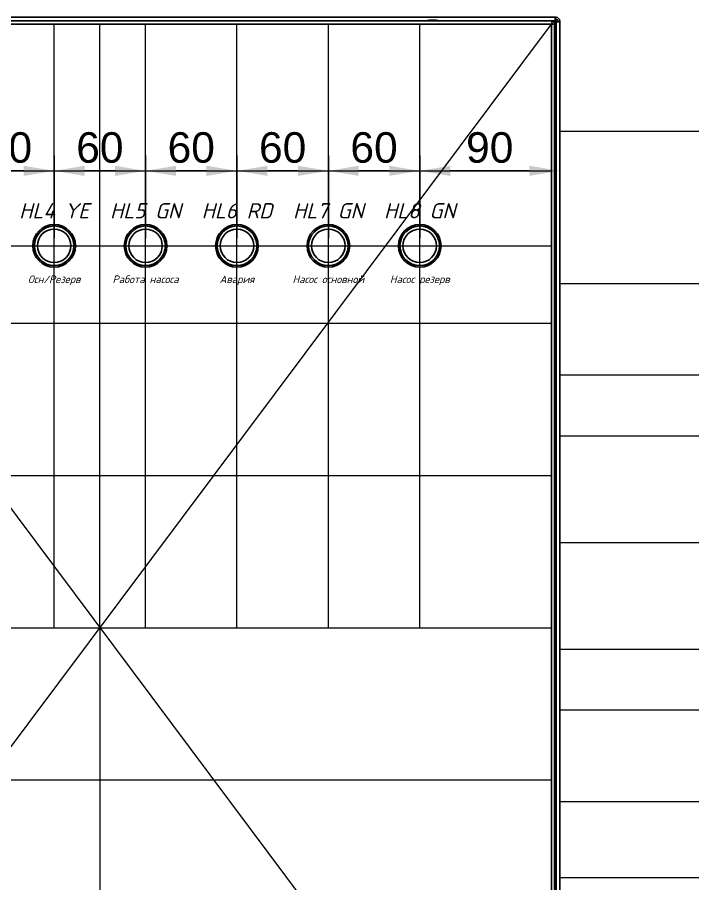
# Model space of a CAD drawing. Header units: millimetres. Extents: x 0 to 53000, y -591 to 24400.
# Drawn here: x 10121 to 10564, y 2628 to 3197 of the extents above; entities that cross this region are included whole.
import ezdxf
from ezdxf.enums import TextEntityAlignment as Align

# ---------------------------------------------------------------- set-up
doc = ezdxf.new("R2010")
doc.units = ezdxf.units.MM
doc.layers.add('Основная', color=7, linetype='Continuous', lineweight=30)
doc.layers.add('Привязки', color=2, linetype='Continuous', lineweight=0, plot=False, transparency=0.8)
doc.layers.add('размеры', color=3, linetype='Continuous')
doc.styles.get("Standard").update_dxf_attribs({"font": 'arial.ttf'})
doc.styles.add('текст', font='isocpeui.ttf')
doc.dimstyles.new('ISO2', dxfattribs={"dimtxt": 20, "dimasz": 20, "dimexe": 10, "dimexo": 5, "dimgap": 5, "dimtad": 1, "dimdec": 4, "dimdsep": 46, "dimlunit": 6, "dimtxsty": 'Standard', "dimcen": 20, "dimadec": 0, "dimazin": 0, "dimtfac": 1, "dimtdec": 4, "dimtmove": 0, "dimatfit": 3, "dimfxl": 1, "dimtolj": 1, "dimtzin": 0, "dimarcsym": 0})

# ---------------------------------------------------------------- blocks, each defined once
blk = doc.blocks.new('D22')
at = {"layer": 'Основная'}
h = blk.add_hatch(color=256, dxfattribs=at)
h.dxf.hatch_style = 1
h.paths.add_polyline_path([(-7.8, 10.4), (-8.4, 11.2, 0.236068), (-14, 0, 0.236068), (-8.4, -11.2), (-7.8, -10.4, -0.236068), (-13, 0, -0.236068)])
h.paths.add_polyline_path([(7.8, 10.4), (8.4, 11.2, 0.333333), (-8.4, 11.2), (-7.8, 10.4, -0.333333)])
h.paths.add_polyline_path([(8.4, 11.2), (7.8, 10.4, -0.236068), (13, 0, -0.236068), (7.8, -10.4), (8.4, -11.2, 0.236068), (14, 0, 0.236068)])
h.paths.add_polyline_path([(8.4, -11.2), (7.8, -10.4, -0.333333), (-7.8, -10.4), (-8.4, -11.2, 0.333333)])
for radius in [14, 13, 11]:
    blk.add_circle((0, 0), radius, dxfattribs=at)
at = {"style": 'текст'}
for tag, p in [('НАИМНОВАНИЕ', (0, 23)), ('ЦВЕТ', (0, -22))]:
    blk.add_attdef(tag, text='', height=10, dxfattribs=at).set_placement(p, align=Align.MIDDLE_CENTER)
blk = doc.blocks.new('*D393')
at = {"layer": 'Defpoints', "color": 0, "transparency": 16777216}
for p in [(10085.18, 3096.05), (10085.18, 3046.85), (10145.18, 3046.85)]:
    blk.add_point(p, dxfattribs=at)
at = {"layer": 'размеры', "color": 0, "lineweight": -2, "transparency": 16777216}
for p, q in [((10085.18, 3051.85), (10085.18, 3106.05)), ((10145.18, 3051.85), (10145.18, 3106.05)), ((10125.18, 3096.05), (10105.18, 3096.05))]:
    blk.add_line(p, q, dxfattribs=at)
at = {"layer": 'размеры', "color": 0, "transparency": 16777216}
for points in [[(10105.18, 3099.38), (10105.18, 3092.72), (10085.18, 3096.05)], [(10125.18, 3099.38), (10125.18, 3092.72), (10145.18, 3096.05)]]:
    blk.add_solid(points, dxfattribs=at)
at = {"layer": 'размеры', "color": 0, "transparency": 16777216, "insert": (10115.18, 3111.26), "char_height": 20, "attachment_point": 5}
blk.add_mtext('\\A1;60', dxfattribs=at)
blk = doc.blocks.new('*D394')
at = {"layer": 'Defpoints', "color": 0, "transparency": 16777216}
for p in [(10145.18, 3096.05), (10145.18, 3046.85), (10205.18, 3046.85)]:
    blk.add_point(p, dxfattribs=at)
at = {"layer": 'размеры', "color": 0, "lineweight": -2, "transparency": 16777216}
for p, q in [((10145.18, 3051.85), (10145.18, 3106.05)), ((10205.18, 3051.85), (10205.18, 3106.05)), ((10185.18, 3096.05), (10165.18, 3096.05))]:
    blk.add_line(p, q, dxfattribs=at)
at = {"layer": 'размеры', "color": 0, "transparency": 16777216}
for points in [[(10165.18, 3099.38), (10165.18, 3092.72), (10145.18, 3096.05)], [(10185.18, 3099.38), (10185.18, 3092.72), (10205.18, 3096.05)]]:
    blk.add_solid(points, dxfattribs=at)
at = {"layer": 'размеры', "color": 0, "transparency": 16777216, "insert": (10175.18, 3111.26), "char_height": 20, "attachment_point": 5}
blk.add_mtext('\\A1;60', dxfattribs=at)
blk = doc.blocks.new('*D395')
at = {"layer": 'Defpoints', "color": 0, "transparency": 16777216}
for p in [(10205.18, 3096.05), (10205.18, 3046.85), (10265.18, 3046.85)]:
    blk.add_point(p, dxfattribs=at)
at = {"layer": 'размеры', "color": 0, "lineweight": -2, "transparency": 16777216}
for p, q in [((10205.18, 3051.85), (10205.18, 3106.05)), ((10265.18, 3051.85), (10265.18, 3106.05)), ((10245.18, 3096.05), (10225.18, 3096.05))]:
    blk.add_line(p, q, dxfattribs=at)
at = {"layer": 'размеры', "color": 0, "transparency": 16777216}
for points in [[(10225.18, 3099.38), (10225.18, 3092.72), (10205.18, 3096.05)], [(10245.18, 3099.38), (10245.18, 3092.72), (10265.18, 3096.05)]]:
    blk.add_solid(points, dxfattribs=at)
at = {"layer": 'размеры', "color": 0, "transparency": 16777216, "insert": (10235.18, 3111.26), "char_height": 20, "attachment_point": 5}
blk.add_mtext('\\A1;60', dxfattribs=at)
blk = doc.blocks.new('*D396')
at = {"layer": 'Defpoints', "color": 0, "transparency": 16777216}
for p in [(10265.18, 3096.05), (10265.18, 3046.85), (10325.18, 3046.85)]:
    blk.add_point(p, dxfattribs=at)
at = {"layer": 'размеры', "color": 0, "lineweight": -2, "transparency": 16777216}
for p, q in [((10265.18, 3051.85), (10265.18, 3106.05)), ((10325.18, 3051.85), (10325.18, 3106.05)), ((10305.18, 3096.05), (10285.18, 3096.05))]:
    blk.add_line(p, q, dxfattribs=at)
at = {"layer": 'размеры', "color": 0, "transparency": 16777216}
for points in [[(10285.18, 3099.38), (10285.18, 3092.72), (10265.18, 3096.05)], [(10305.18, 3099.38), (10305.18, 3092.72), (10325.18, 3096.05)]]:
    blk.add_solid(points, dxfattribs=at)
at = {"layer": 'размеры', "color": 0, "transparency": 16777216, "insert": (10295.18, 3111.26), "char_height": 20, "attachment_point": 5}
blk.add_mtext('\\A1;60', dxfattribs=at)
blk = doc.blocks.new('*D397')
at = {"layer": 'Defpoints', "color": 0, "transparency": 16777216}
for p in [(10325.18, 3096.05), (10325.18, 3046.85), (10385.18, 3046.85)]:
    blk.add_point(p, dxfattribs=at)
at = {"layer": 'размеры', "color": 0, "lineweight": -2, "transparency": 16777216}
for p, q in [((10325.18, 3051.85), (10325.18, 3106.05)), ((10385.18, 3051.85), (10385.18, 3106.05)), ((10365.18, 3096.05), (10345.18, 3096.05))]:
    blk.add_line(p, q, dxfattribs=at)
at = {"layer": 'размеры', "color": 0, "transparency": 16777216}
for points in [[(10345.18, 3099.38), (10345.18, 3092.72), (10325.18, 3096.05)], [(10365.18, 3099.38), (10365.18, 3092.72), (10385.18, 3096.05)]]:
    blk.add_solid(points, dxfattribs=at)
at = {"layer": 'размеры', "color": 0, "transparency": 16777216, "insert": (10355.18, 3111.26), "char_height": 20, "attachment_point": 5}
blk.add_mtext('\\A1;60', dxfattribs=at)
blk = doc.blocks.new('*D399')
at = {"layer": 'Defpoints', "color": 0, "transparency": 16777216}
for p in [(10477.06, 3096.05), (10385.18, 3046.85), (10477.06, 3046.85)]:
    blk.add_point(p, dxfattribs=at)
at = {"layer": 'размеры', "color": 0, "lineweight": -2, "transparency": 16777216}
for p, q in [((10385.18, 3051.85), (10385.18, 3106.05)), ((10477.06, 3051.85), (10477.06, 3106.05)), ((10405.18, 3096.05), (10457.06, 3096.05))]:
    blk.add_line(p, q, dxfattribs=at)
at = {"layer": 'размеры', "color": 0, "transparency": 16777216}
for points in [[(10405.18, 3099.38), (10405.18, 3092.72), (10385.18, 3096.05)], [(10457.06, 3099.38), (10457.06, 3092.72), (10477.06, 3096.05)]]:
    blk.add_solid(points, dxfattribs=at)
at = {"layer": 'размеры', "color": 0, "transparency": 16777216, "insert": (10431.12, 3111.26), "char_height": 20, "attachment_point": 5}
blk.add_mtext('\\A1;90', dxfattribs=at)

msp = doc.modelspace()

# ---------------------------------------------------------------- linework, layer by layer
at = {"layer": 'Основная', "linetype": 'Continuous'}
for p, q in [((9879.75742, 3196.84891), (10474.35745, 3196.84891)), ((10474.35745, 3196.84891), (10474.35745, 3195.64889)), ((10474.35745, 3196.84891), (10474.65744, 3196.84891)), ((10471.58473, 3194.54892), (9878.78474, 3194.54892)), ((9878.78474, 3192.4489), (10471.58473, 3192.4489)), ((10471.58473, 3192.4489), (10471.58473, 2399.64892)), ((10471.58473, 3192.4489), (10472.18474, 3192.4489)), ((10472.11968, 3194.4489), (10474.02104, 3194.4489)), ((10473.68472, 3192.4489), (10472.18474, 3192.4489)), ((10474.02104, 3194.4489), (10473.2516, 3193.67946)), ((10473.36309, 3193.54348), (10474.26851, 3194.4489)), ((10474.65744, 3194.06001), (10473.58846, 3192.99103)), ((10473.65363, 3192.8087), (10474.65744, 3193.8125)), ((10473.68472, 2399.64892), (10473.68472, 3192.4489)), ((10474.26851, 3194.4489), (10474.02104, 3194.4489)), ((10474.35745, 3195.64889), (10474.65744, 3195.64889)), ((10474.65744, 3193.8125), (10474.65744, 3194.06001)), ((10474.65744, 3193.8125), (10474.65744, 2399.88531)), ((10475.85743, 3194.4489), (10475.85743, 3194.14891)), ((10475.85743, 3194.14891), (10477.05745, 3194.14891)), ((10477.05745, 3194.4489), (10477.05745, 3194.14891)), ((10477.05745, 2399.5489), (10477.05745, 3194.14891))]:
    msp.add_line(p, q, dxfattribs=at)
at = {"layer": 'Основная'}
msp.add_line((10473.68472, 2399.64892), (10473.68472, 3194.54892), dxfattribs=at)
at = {"layer": 'Основная', "linetype": 'Continuous'}
for centre, radius, start, end in [((10474.65743, 3194.4489), 2.4, 0, 90), ((10393.98607, 3169.28283), 25.76608, 90.6701111, 101.3058522), ((10393.38338, 3169.28283), 25.76608, 78.6941478, 89.3298889), ((10474.65743, 3194.4489), 1.2, 0, 90)]:
    msp.add_arc(centre, radius, start, end, dxfattribs=at)
for points, knots in [([(10474.02104, 3194.4489), (10474.04907, 3194.76339), (10474.10514, 3195.39237), (10474.18924, 3196.18568), (10474.27334, 3196.74068), (10474.32941, 3196.81284), (10474.35745, 3196.84891)], [0, 0, 0, 0, 0.250001677, 0.500001935, 0.750002193, 1, 1, 1, 1]), ([(10472.18474, 3192.4489), (10472.13767, 3192.70757), (10472.0469, 3193.20647), (10471.91254, 3193.84946), (10471.78163, 3194.31039), (10471.67206, 3194.52392), (10471.60666, 3194.54264), (10471.58473, 3194.54892)], [0, 0, 0, 0, 0.235056825, 0.453342032, 0.671616257, 0.88989376, 1, 1, 1, 1]), ([(10471.58473, 3194.54892), (10471.8434, 3194.52112), (10472.3423, 3194.4675), (10472.98526, 3194.06627), (10473.44617, 3193.50539), (10473.65978, 3192.92907), (10473.67846, 3192.56947), (10473.68472, 3192.4489)], [0, 0, 0, 0, 0.235057678, 0.453337607, 0.671613426, 0.889888941, 1, 1, 1, 1]), ([(10474.60743, 3195.64889), (10474.57918, 3195.63085), (10474.5227, 3195.59477), (10474.43797, 3195.31729), (10474.35324, 3194.92064), (10474.29676, 3194.60615), (10474.26851, 3194.4489)], [0, 0, 0, 0, 0.249996096, 0.499994082, 0.749996348, 1, 1, 1, 1]), ([(10474.65744, 3194.06001), (10474.81468, 3194.08826), (10475.12917, 3194.14475), (10475.52583, 3194.22942), (10475.80331, 3194.31417), (10475.83939, 3194.37065), (10475.85743, 3194.39889)], [0, 0, 0, 0, 0.250004349, 0.500004524, 0.750003208, 1, 1, 1, 1]), ([(10477.05745, 3194.14891), (10477.02137, 3194.12088), (10476.94922, 3194.06481), (10476.39421, 3193.98071), (10475.60091, 3193.8966), (10474.97193, 3193.84053), (10474.65744, 3193.8125)], [0, 0, 0, 0, 0.249997807, 0.499998065, 0.749998323, 1, 1, 1, 1])]:
    msp.add_open_spline(points, degree=3, knots=knots, dxfattribs=at)
at = {"layer": 'Привязки'}
for p, q in [((9878.78474, 2399.64892), (10471.58473, 3192.4489)), ((9878.78474, 3192.4489), (10471.58473, 2399.64892)), ((10145.18473, 2796.04891), (10145.18473, 3192.4489)), ((10175.18473, 2796.04891), (10175.18473, 3192.4489)), ((10205.18473, 2796.04891), (10205.18473, 3192.4489)), ((10265.18473, 2796.04891), (10265.18473, 3192.4489)), ((10325.18473, 2796.04891), (10325.18473, 3192.4489)), ((10385.18473, 2796.04891), (10385.18473, 3192.4489)), ((13378.18473, 3121.84891), (10477.05745, 3121.84891)), ((9878.78474, 3096.0488), (10471.58473, 3096.0488)), ((9878.78474, 3046.84891), (10471.58473, 3046.84891)), ((13378.18473, 3021.84891), (10477.05745, 3021.84891)), ((9878.78474, 2996.0488), (10471.58473, 2996.0488)), ((13378.18473, 2961.8489), (10477.05745, 2961.8489)), ((13378.18473, 2921.8489), (10477.05745, 2921.8489)), ((9878.78474, 2896.0488), (10471.58473, 2896.0488)), ((13378.18473, 2851.8489), (10477.05745, 2851.8489)), ((9878.78474, 2796.04891), (10471.58473, 2796.04891)), ((10175.18473, 2796.04891), (10175.18473, 2399.64892)), ((13378.18473, 2781.8489), (10477.05745, 2781.8489)), ((13378.18473, 2741.8489), (10477.05745, 2741.8489)), ((9878.78474, 2696.16335), (10471.58473, 2696.16335)), ((13378.18473, 2681.84891), (10477.05745, 2681.84891)), ((13378.18473, 2631.84891), (10477.05745, 2631.84891))]:
    msp.add_line(p, q, dxfattribs=at)

# ---------------------------------------------------------------- block references
at = {"layer": 'Основная'}
ref = msp.add_blockref('D22', (10145.18473, 3046.84891), dxfattribs=at)
ref.add_attrib('НАИМНОВАНИЕ', 'HL4 YE', dxfattribs={"layer": '0', "height": 10, "style": 'текст'}).set_placement((10145.18473, 3069.84891), align=Align.MIDDLE_CENTER)
ref.add_attrib('ЦВЕТ', 'Осн/Резерв', dxfattribs={"layer": '0', "height": 5, "style": 'текст'}).set_placement((10145.18473, 3024.84891), align=Align.MIDDLE_CENTER)
ref = msp.add_blockref('D22', (10205.18473, 3046.84891), dxfattribs=at)
ref.add_attrib('НАИМНОВАНИЕ', 'HL5 GN', dxfattribs={"layer": '0', "height": 10, "style": 'текст'}).set_placement((10205.18473, 3069.84891), align=Align.MIDDLE_CENTER)
ref.add_attrib('ЦВЕТ', 'Работа насоса', dxfattribs={"layer": '0', "height": 5, "style": 'текст'}).set_placement((10205.18473, 3024.84891), align=Align.MIDDLE_CENTER)
ref = msp.add_blockref('D22', (10265.18473, 3046.84891), dxfattribs=at)
ref.add_attrib('НАИМНОВАНИЕ', 'HL6 RD', dxfattribs={"layer": '0', "height": 10, "style": 'текст'}).set_placement((10265.18473, 3069.84891), align=Align.MIDDLE_CENTER)
ref.add_attrib('ЦВЕТ', 'Авария', dxfattribs={"layer": '0', "height": 5, "style": 'текст'}).set_placement((10265.18473, 3024.84891), align=Align.MIDDLE_CENTER)
ref = msp.add_blockref('D22', (10325.18473, 3046.84891), dxfattribs=at)
ref.add_attrib('НАИМНОВАНИЕ', 'HL7 GN', dxfattribs={"layer": '0', "height": 10, "style": 'текст'}).set_placement((10325.18473, 3069.84891), align=Align.MIDDLE_CENTER)
ref.add_attrib('ЦВЕТ', 'Насос основной', dxfattribs={"layer": '0', "height": 5, "style": 'текст'}).set_placement((10325.18473, 3024.84891), align=Align.MIDDLE_CENTER)
ref = msp.add_blockref('D22', (10385.18473, 3046.84891), dxfattribs=at)
ref.add_attrib('НАИМНОВАНИЕ', 'HL8 GN', dxfattribs={"layer": '0', "height": 10, "style": 'текст'}).set_placement((10385.18473, 3069.84891), align=Align.MIDDLE_CENTER)
ref.add_attrib('ЦВЕТ', 'Насос резерв', dxfattribs={"layer": '0', "height": 5, "style": 'текст'}).set_placement((10385.18473, 3024.84891), align=Align.MIDDLE_CENTER)

# ---------------------------------------------------------------- dimensions: what is measured, and where the dimension line sits
at = {"layer": 'размеры'}
for base, p1, p2, picture, middle in [((10085.18473, 3096.0488), (10145.18473, 3046.84891), (10085.18473, 3046.84891), '*D393', (10115.18473, 3111.26026)), ((10145.18473, 3096.0488), (10205.18473, 3046.84891), (10145.18473, 3046.84891), '*D394', (10175.18473, 3111.26026)), ((10205.18473, 3096.0488), (10265.18473, 3046.84891), (10205.18473, 3046.84891), '*D395', (10235.18473, 3111.26026)), ((10265.18473, 3096.0488), (10325.18473, 3046.84891), (10265.18473, 3046.84891), '*D396', (10295.18473, 3111.26026)), ((10325.18473, 3096.0488), (10385.18473, 3046.84891), (10325.18473, 3046.84891), '*D397', (10355.18473, 3111.26026))]:
    dim = msp.add_linear_dim(base=base, p1=p1, p2=p2, dimstyle='ISO2', dxfattribs=at)
    dim.commit()
    dim.dimension.update_dxf_attribs({"geometry": picture, "text_midpoint": middle})
dim = msp.add_linear_dim(base=(10477.05745, 3096.0488), p1=(10385.18473, 3046.84891), p2=(10477.05745, 3046.84891), text='90', dimstyle='ISO2', dxfattribs=at)
dim.commit()
dim.dimension.update_dxf_attribs({"geometry": '*D399', "text_midpoint": (10431.12109, 3111.26026)})

doc.saveas('drawing.dxf')
